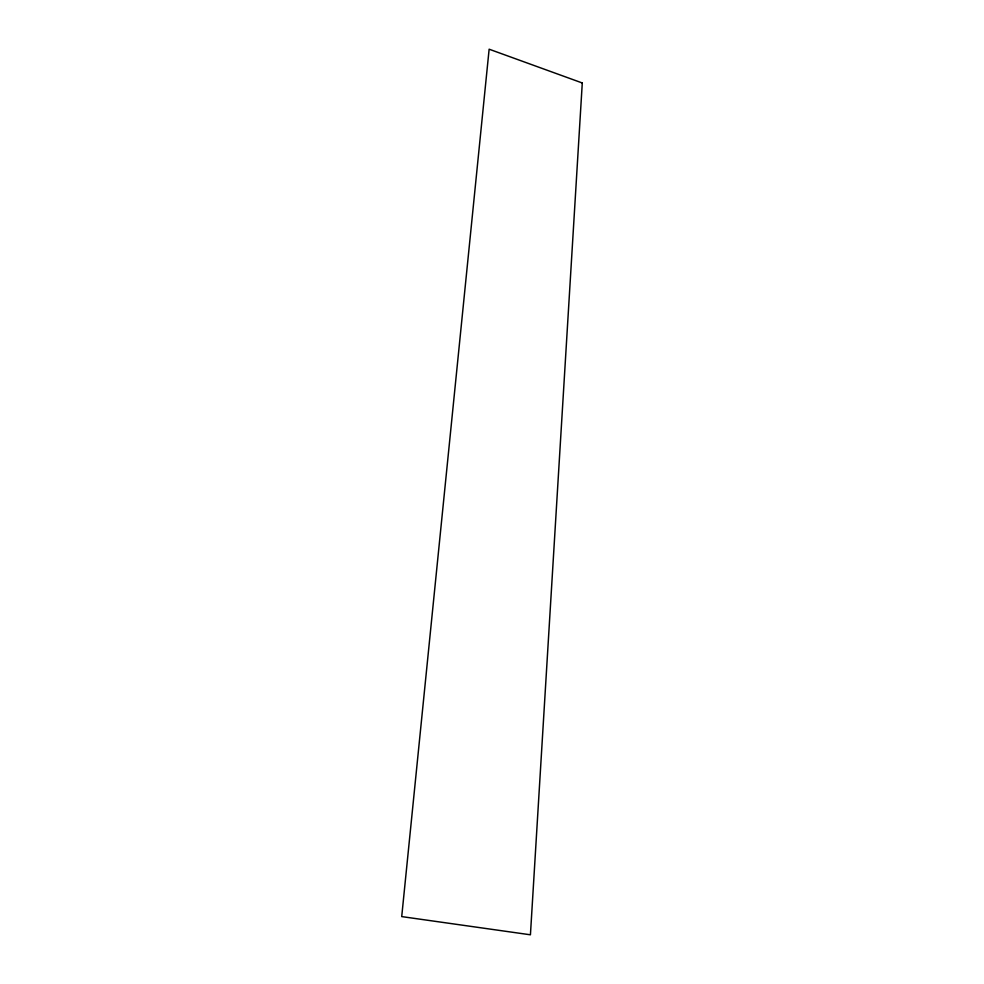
<?xml version="1.0" encoding="UTF-8"?>
<svg xmlns="http://www.w3.org/2000/svg" width="984" height="984" viewBox="0 0 984 984"><rect width="100%" height="100%" fill="white"/><g stroke="black" fill="none" stroke-linecap="round" stroke-linejoin="round"><path stroke-width="1.48" d="M582.282 82.976L530.425 934.8L401.718 916.596L489.134 49.2L582.282 82.976"/></g></svg>
